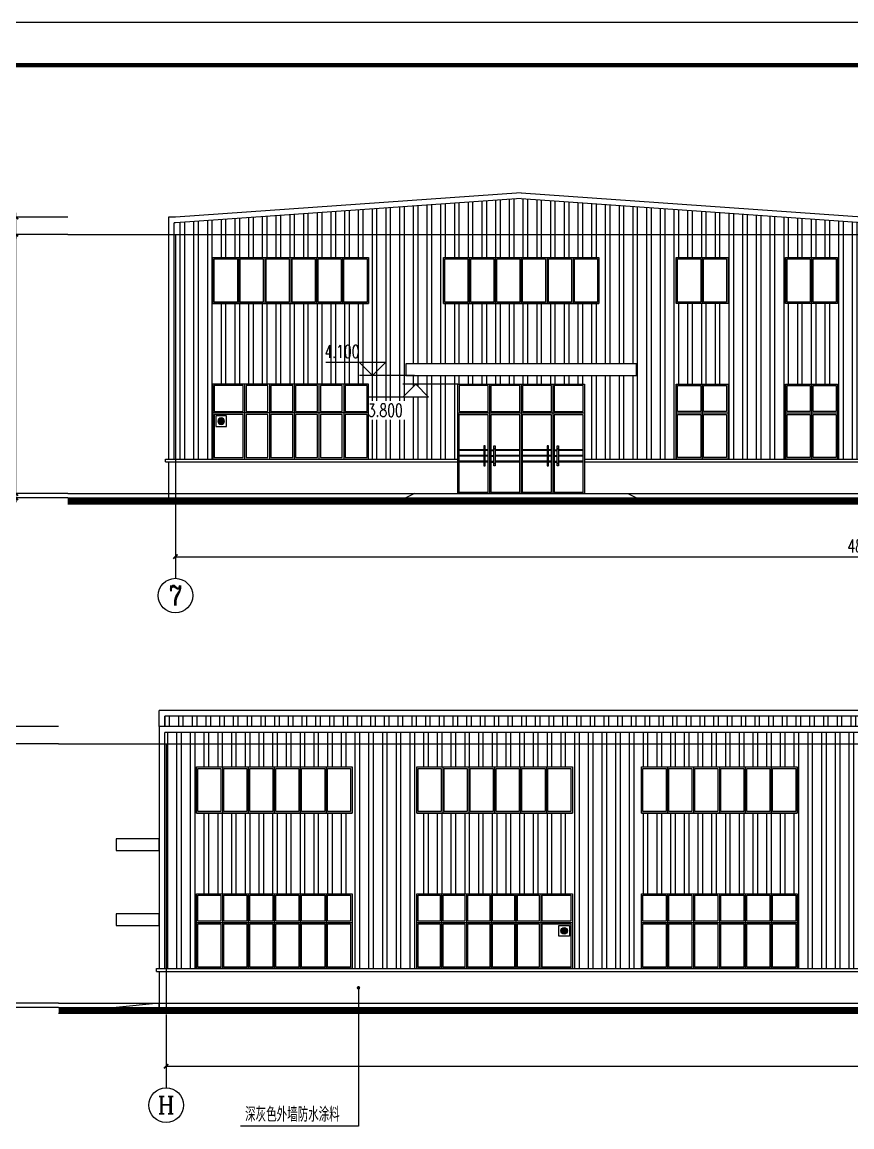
# Model space of a CAD drawing. Header units: millimetres. Extents: x 4455189 to 4808172, y 18512388 to 19204582.
# Drawn here: x 4707833 to 4736634, y 18580855 to 18619210 of the extents above; entities that cross this region are included whole.
import ezdxf
from ezdxf.enums import TextEntityAlignment as Align

# ---------------------------------------------------------------- set-up
doc = ezdxf.new("R2010")
doc.units = ezdxf.units.MM
doc.header["$LTSCALE"] = 1000
doc.header["$MEASUREMENT"] = 0
doc.layers.get('Defpoints').update_dxf_attribs({"color": 1})
for name, color, linetype in [('0 - 立面线', 7, 'Continuous'), ('0 - 转弯半径', 10, 'Continuous'), ('AXIS_TEXT', 7, 'Continuous'), ('AXIS_外部', 171, 'Continuous'), ('DIM_LEAD', 145, 'Continuous'), ('PUB_DIM', 161, 'Continuous'), ('PUB_TEXT', 7, 'Continuous'), ('TK', 4, 'Continuous'), ('WINDOW', 140, 'Continuous'), ('校对', 1, 'Continuous'), ('立面门窗', 144, 'Continuous')]:
    doc.layers.add(name, color=color, linetype=linetype)
doc.styles.add('_TCH_AXIS', font='COMPLEX', dxfattribs={"bigfont": 'GBCBIG'})
doc.styles.add('_TCH_DIM', font='SIMPLEX', dxfattribs={"bigfont": 'GBCBIG'})
doc.styles.add('_TCH_DIM_T3', font='SIMPLEX', dxfattribs={"width": 0.705882, "bigfont": 'GBCBIG'})
doc.styles.add('COMPLEX', font='COMPLEX')
doc.dimstyles.new('_TCH_ARCH&&150', dxfattribs={"dimtxt": 446.25, "dimasz": 150, "dimexe": 375, "dimexo": 450, "dimgap": 150, "dimtad": 1, "dimdec": 0, "dimzin": 0, "dimdsep": 46, "dimtxsty": '_TCH_DIM_T3', "dimblk": 'ARCHTICK', "dimcen": 0.09, "dimclrt": 7, "dimazin": 2, "dimtfac": 1, "dimtdec": 0, "dimtix": 1, "dimtmove": 2, "dimatfit": 3, "dimfxl": 0, "dimtolj": 1, "dimtzin": 0, "dimarcsym": 0})

# ---------------------------------------------------------------- blocks, each defined once
blk = doc.blocks.new('A$C474D48D3')
h = blk.add_hatch(color=1)
edge = h.paths.add_edge_path()
edge.add_arc((-125, -125), 75, 0, 360)
blk.add_lwpolyline([(-250, 0), (0, 0), (0, -250), (-250, -250)], close=True)
blk.add_circle((-125, -125), 75)
blk = doc.blocks.new('GeYuanFrame_60655677', base_point=(18.76, 4.34))
at = {"layer": 'TK'}
blk.add_line((43.76, 414.34), (602.76, 414.34), dxfattribs=at)
blk.add_lwpolyline([(18.76, 424.34), (612.76, 424.34), (612.76, 4.34), (18.76, 4.34), (18.76, 424.34)], dxfattribs=at)
at = {"layer": 'TK', "const_width": 1}
blk.add_lwpolyline([(602.76, 414.34), (43.76, 414.34), (43.76, 14.34), (602.76, 14.34)], close=True, dxfattribs=at)
blk = doc.blocks.new('_ArchTick')
at = {"color": 0, "linetype": 'ByBlock', "const_width": 0.4}
blk.add_lwpolyline([(-0.5, -0.5), (0.5, 0.5)], dxfattribs=at)
blk = doc.blocks.new('*D312')
at = {"layer": 'AXIS_外部', "color": 0, "lineweight": -2}
for p, q in [((4712833, 18584601), (4712833, 18582587)), ((4766833, 18584601), (4766833, 18582587)), ((4712833, 18582962), (4766833, 18582962))]:
    blk.add_line(p, q, dxfattribs=at)
at = {"layer": 'Defpoints', "color": 0}
for p in [(4712833, 18585051), (4766833, 18585051), (4766833, 18582962)]:
    blk.add_point(p, dxfattribs=at)
at = {"layer": 'AXIS_外部', "color": 0, "lineweight": -2, "xscale": 150, "yscale": 150, "zscale": 150, "rotation": 180}
blk.add_blockref('_ArchTick', (4712833, 18582962), dxfattribs=at)
at = {"layer": 'AXIS_外部', "color": 0, "lineweight": -2, "xscale": 150, "yscale": 150, "zscale": 150}
blk.add_blockref('_ArchTick', (4766833, 18582962), dxfattribs=at)
at = {"layer": 'AXIS_外部', "color": 7, "insert": (4739833, 18583335), "char_height": 446.2, "attachment_point": 5, "style": '_TCH_DIM_T3'}
blk.add_mtext('\\A1;54000', dxfattribs=at)
blk = doc.blocks.new('*D313')
at = {"layer": 'Defpoints', "color": 0}
for p in [(4706097, 18594751), (4709547, 18594751), (4709547, 18585001)]:
    blk.add_point(p, dxfattribs=at)
at = {"layer": 'PUB_DIM', "color": 0, "lineweight": -2}
for p, q in [((4709097, 18594751), (4705722, 18594751)), ((4706097, 18585001), (4706097, 18594751)), ((4709097, 18585001), (4705722, 18585001))]:
    blk.add_line(p, q, dxfattribs=at)
at = {"layer": 'PUB_DIM', "color": 0, "lineweight": -2, "xscale": 150, "yscale": 150, "zscale": 150}
for p, rotation in [((4706097, 18594751), 90), ((4706097, 18585001), 270)]:
    blk.add_blockref('_ArchTick', p, dxfattribs=dict(at, rotation=rotation))
at = {"layer": 'PUB_DIM', "color": 7, "insert": (4705724, 18589876), "char_height": 446.2, "attachment_point": 5, "rotation": 90, "style": '_TCH_DIM_T3'}
blk.add_mtext('\\A1;9750', dxfattribs=at)
blk = doc.blocks.new('*D314')
at = {"layer": 'Defpoints', "color": 0}
for p in [(4707297, 18585151), (4709547, 18585151), (4709547, 18585001)]:
    blk.add_point(p, dxfattribs=at)
at = {"layer": 'PUB_DIM', "color": 0, "lineweight": -2}
for p, q in [((4707297, 18585151), (4707297, 18585301)), ((4709097, 18585151), (4706922, 18585151)), ((4709097, 18585001), (4706922, 18585001)), ((4707297, 18585001), (4707297, 18585151)), ((4707297, 18585001), (4707297, 18584851))]:
    blk.add_line(p, q, dxfattribs=at)
at = {"layer": 'PUB_DIM', "color": 0, "lineweight": -2, "xscale": 150, "yscale": 150, "zscale": 150}
for p, rotation in [((4707297, 18585151), 270), ((4707297, 18585001), 90)]:
    blk.add_blockref('_ArchTick', p, dxfattribs=dict(at, rotation=rotation))
at = {"layer": 'PUB_DIM', "color": 7, "insert": (4706924, 18585076), "char_height": 446.2, "attachment_point": 5, "rotation": 90, "style": '_TCH_DIM_T3'}
blk.add_mtext('\\A1;150', dxfattribs=at)
blk = doc.blocks.new('*D315')
at = {"layer": 'Defpoints', "color": 0}
for p in [(4707297, 18594151), (4709547, 18594151), (4709547, 18585151)]:
    blk.add_point(p, dxfattribs=at)
at = {"layer": 'PUB_DIM', "color": 0, "lineweight": -2}
for p, q in [((4709097, 18594151), (4706922, 18594151)), ((4707297, 18585151), (4707297, 18594151)), ((4709097, 18585151), (4706922, 18585151))]:
    blk.add_line(p, q, dxfattribs=at)
at = {"layer": 'PUB_DIM', "color": 0, "lineweight": -2, "xscale": 150, "yscale": 150, "zscale": 150}
for p, rotation in [((4707297, 18594151), 90), ((4707297, 18585151), 270)]:
    blk.add_blockref('_ArchTick', p, dxfattribs=dict(at, rotation=rotation))
at = {"layer": 'PUB_DIM', "color": 7, "insert": (4706924, 18589651), "char_height": 446.2, "attachment_point": 5, "rotation": 90, "style": '_TCH_DIM_T3'}
blk.add_mtext('\\A1;9000', dxfattribs=at)
blk = doc.blocks.new('*D316')
at = {"layer": 'Defpoints', "color": 0}
for p in [(4707297, 18594751), (4709547, 18594751), (4709547, 18594151)]:
    blk.add_point(p, dxfattribs=at)
at = {"layer": 'PUB_DIM', "color": 0, "lineweight": -2}
for p, q in [((4707297, 18594751), (4707297, 18594901)), ((4709097, 18594751), (4706922, 18594751)), ((4707297, 18594151), (4707297, 18594751)), ((4709097, 18594151), (4706922, 18594151)), ((4707297, 18594151), (4707297, 18594001))]:
    blk.add_line(p, q, dxfattribs=at)
at = {"layer": 'PUB_DIM', "color": 0, "lineweight": -2, "xscale": 150, "yscale": 150, "zscale": 150}
for p, rotation in [((4707297, 18594751), 270), ((4707297, 18594151), 90)]:
    blk.add_blockref('_ArchTick', p, dxfattribs=dict(at, rotation=rotation))
at = {"layer": 'PUB_DIM', "color": 7, "insert": (4706924, 18594451), "char_height": 446.2, "attachment_point": 5, "rotation": 90, "style": '_TCH_DIM_T3'}
blk.add_mtext('\\A1;600', dxfattribs=at)
blk = doc.blocks.new('*D317')
at = {"layer": 'AXIS_外部', "color": 0, "lineweight": -2}
for p, q in [((4713155, 18602292), (4713155, 18600277)), ((4761155, 18602292), (4761155, 18600277)), ((4713155, 18600652), (4761155, 18600652))]:
    blk.add_line(p, q, dxfattribs=at)
at = {"layer": 'Defpoints', "color": 0}
for p in [(4713155, 18602742), (4761155, 18602742), (4761155, 18600652)]:
    blk.add_point(p, dxfattribs=at)
at = {"layer": 'AXIS_外部', "color": 0, "lineweight": -2, "xscale": 150, "yscale": 150, "zscale": 150, "rotation": 180}
blk.add_blockref('_ArchTick', (4713155, 18600652), dxfattribs=at)
at = {"layer": 'AXIS_外部', "color": 0, "lineweight": -2, "xscale": 150, "yscale": 150, "zscale": 150}
blk.add_blockref('_ArchTick', (4761155, 18600652), dxfattribs=at)
at = {"layer": 'AXIS_外部', "color": 7, "insert": (4737155, 18601025), "char_height": 446.2, "attachment_point": 5, "style": '_TCH_DIM_T3'}
blk.add_mtext('\\A1;48000', dxfattribs=at)
blk = doc.blocks.new('*D318')
at = {"layer": 'Defpoints', "color": 0}
for p in [(4706420, 18612442), (4709869, 18612442), (4709869, 18602692)]:
    blk.add_point(p, dxfattribs=at)
at = {"layer": 'PUB_DIM', "color": 0, "lineweight": -2}
for p, q in [((4709419, 18612442), (4706045, 18612442)), ((4706420, 18602692), (4706420, 18612442)), ((4709419, 18602692), (4706045, 18602692))]:
    blk.add_line(p, q, dxfattribs=at)
at = {"layer": 'PUB_DIM', "color": 0, "lineweight": -2, "xscale": 150, "yscale": 150, "zscale": 150}
for p, rotation in [((4706420, 18612442), 90), ((4706420, 18602692), 270)]:
    blk.add_blockref('_ArchTick', p, dxfattribs=dict(at, rotation=rotation))
at = {"layer": 'PUB_DIM', "color": 7, "insert": (4706046, 18607567), "char_height": 446.2, "attachment_point": 5, "rotation": 90, "style": '_TCH_DIM_T3'}
blk.add_mtext('\\A1;9750', dxfattribs=at)
blk = doc.blocks.new('*D319')
at = {"layer": 'Defpoints', "color": 0}
for p in [(4707620, 18602842), (4709869, 18602842), (4709869, 18602692)]:
    blk.add_point(p, dxfattribs=at)
at = {"layer": 'PUB_DIM', "color": 0, "lineweight": -2}
for p, q in [((4707620, 18602842), (4707620, 18602992)), ((4709419, 18602842), (4707245, 18602842)), ((4709419, 18602692), (4707245, 18602692)), ((4707620, 18602692), (4707620, 18602842)), ((4707620, 18602692), (4707620, 18602542))]:
    blk.add_line(p, q, dxfattribs=at)
at = {"layer": 'PUB_DIM', "color": 0, "lineweight": -2, "xscale": 150, "yscale": 150, "zscale": 150}
for p, rotation in [((4707620, 18602842), 270), ((4707620, 18602692), 90)]:
    blk.add_blockref('_ArchTick', p, dxfattribs=dict(at, rotation=rotation))
at = {"layer": 'PUB_DIM', "color": 7, "insert": (4707246, 18602767), "char_height": 446.2, "attachment_point": 5, "rotation": 90, "style": '_TCH_DIM_T3'}
blk.add_mtext('\\A1;150', dxfattribs=at)
blk = doc.blocks.new('*D320')
at = {"layer": 'Defpoints', "color": 0}
for p in [(4707620, 18611842), (4709869, 18611842), (4709869, 18602842)]:
    blk.add_point(p, dxfattribs=at)
at = {"layer": 'PUB_DIM', "color": 0, "lineweight": -2}
for p, q in [((4709419, 18611842), (4707245, 18611842)), ((4707620, 18602842), (4707620, 18611842)), ((4709419, 18602842), (4707245, 18602842))]:
    blk.add_line(p, q, dxfattribs=at)
at = {"layer": 'PUB_DIM', "color": 0, "lineweight": -2, "xscale": 150, "yscale": 150, "zscale": 150}
for p, rotation in [((4707620, 18611842), 90), ((4707620, 18602842), 270)]:
    blk.add_blockref('_ArchTick', p, dxfattribs=dict(at, rotation=rotation))
at = {"layer": 'PUB_DIM', "color": 7, "insert": (4707246, 18607342), "char_height": 446.2, "attachment_point": 5, "rotation": 90, "style": '_TCH_DIM_T3'}
blk.add_mtext('\\A1;9000', dxfattribs=at)
blk = doc.blocks.new('*D321')
at = {"layer": 'Defpoints', "color": 0}
for p in [(4707620, 18612442), (4709869, 18612442), (4709869, 18611842)]:
    blk.add_point(p, dxfattribs=at)
at = {"layer": 'PUB_DIM', "color": 0, "lineweight": -2}
for p, q in [((4707620, 18612442), (4707620, 18612592)), ((4709419, 18612442), (4707245, 18612442)), ((4707620, 18611842), (4707620, 18612442)), ((4709419, 18611842), (4707245, 18611842)), ((4707620, 18611842), (4707620, 18611692))]:
    blk.add_line(p, q, dxfattribs=at)
at = {"layer": 'PUB_DIM', "color": 0, "lineweight": -2, "xscale": 150, "yscale": 150, "zscale": 150}
for p, rotation in [((4707620, 18612442), 270), ((4707620, 18611842), 90)]:
    blk.add_blockref('_ArchTick', p, dxfattribs=dict(at, rotation=rotation))
at = {"layer": 'PUB_DIM', "color": 7, "insert": (4707246, 18612142), "char_height": 446.2, "attachment_point": 5, "rotation": 90, "style": '_TCH_DIM_T3'}
blk.add_mtext('\\A1;600', dxfattribs=at)
blk = doc.blocks.new('_AXISO')
blk.add_circle((0, 0), 0.5)
at = {"layer": 'AXIS_TEXT', "style": 'COMPLEX', "width": 1.041667}
blk.add_attdef('A', text='', height=0.56, dxfattribs=at).set_placement((-0.25, -0.28), (0.25, -0.28), align=Align.FIT)

msp = doc.modelspace()

# ---------------------------------------------------------------- hatches: boundary and pattern name
at = {"layer": '校对'}
h = msp.add_hatch(dxfattribs=at)
h.set_pattern_fill('ANSI32', color=251, scale=100, angle=45, style=0)
h.set_pattern_definition([(90, (9495506.95, 1032.17), (476.25, 3e-14), []), (90, (9495348.2, 1190.9), (476.25, 3e-14), [])])
edge = h.paths.add_edge_path()
edge.add_line((4713114.8, 18612241.6), (4713161.8, 18612241.6))
edge.add_line((4713161.8, 18612241.6), (4725154.8, 18613082.5))
edge.add_line((4725154.8, 18613082.5), (4737154.8, 18612241.1))
edge.add_line((4737154.8, 18612241.1), (4746344.8, 18612885.4))
edge.add_line((4746344.8, 18612885.4), (4746344.8, 18612385.4))
edge.add_arc((4746344.8, 18612415.4), 30, 270, 450)
edge.add_line((4746344.8, 18612445.4), (4746344.8, 18612885.4))
edge.add_line((4746344.8, 18612885.4), (4749154.8, 18613082.5))
edge.add_line((4749154.8, 18613082.5), (4761194.8, 18612238.3))
edge.add_line((4761194.8, 18612238.3), (4761194.8, 18604041.6))
edge.add_line((4761194.8, 18604041.6), (4759854.8, 18604041.6))
edge.add_line((4759854.8, 18604041.6), (4759854.8, 18606641.6))
edge.add_line((4759854.8, 18606641.6), (4754454.8, 18606641.6))
edge.add_line((4754454.8, 18606641.6), (4754454.8, 18604041.6))
edge.add_line((4754454.8, 18604041.6), (4752904.8, 18604041.6))
edge.add_line((4752904.8, 18604041.6), (4752904.8, 18607841.6))
edge.add_line((4752904.8, 18607841.6), (4754366.2, 18607841.6))
edge.add_line((4754366.2, 18607841.6), (4753916.2, 18607391.6))
edge.add_line((4753916.2, 18607391.6), (4754816.2, 18607391.6))
edge.add_line((4754816.2, 18607391.6), (4754366.2, 18607841.6))
edge.add_line((4754366.2, 18607841.6), (4752904.8, 18607841.6))
edge.add_line((4752904.8, 18607841.6), (4747404.8, 18607841.6))
edge.add_line((4747404.8, 18607841.6), (4747404.8, 18604041.6))
edge.add_line((4747404.8, 18604041.6), (4746904.8, 18604041.6))
edge.add_line((4746904.8, 18604041.6), (4746904.8, 18604941.6))
edge.add_line((4746904.8, 18604941.6), (4745404.8, 18604941.6))
edge.add_line((4745404.8, 18604941.6), (4745404.8, 18604041.6))
edge.add_line((4745404.8, 18604041.6), (4743854.8, 18604041.6))
edge.add_line((4743854.8, 18604041.6), (4743854.8, 18605691.6))
edge.add_line((4743854.8, 18605691.6), (4744397, 18605691.6))
edge.add_line((4744397, 18605691.6), (4744847, 18605241.6))
edge.add_line((4744847, 18605241.6), (4745104.8, 18605241.6))
edge.add_line((4745104.8, 18605241.6), (4747204.8, 18605241.6))
edge.add_line((4747204.8, 18605241.6), (4747204.8, 18605641.6))
edge.add_line((4747204.8, 18605641.6), (4745247, 18605641.6))
edge.add_line((4745247, 18605641.6), (4745297, 18605691.6))
edge.add_line((4745297, 18605691.6), (4743854.8, 18605691.6))
edge.add_line((4743854.8, 18605691.6), (4743854.8, 18606641.6))
edge.add_line((4743854.8, 18606641.6), (4738454.8, 18606641.6))
edge.add_line((4738454.8, 18606641.6), (4738454.8, 18604041.6))
edge.add_line((4738454.8, 18604041.6), (4736134.8, 18604041.6))
edge.add_line((4736134.8, 18604041.6), (4736134.8, 18606641.6))
edge.add_line((4736134.8, 18606641.6), (4734334.8, 18606641.6))
edge.add_line((4734334.8, 18606641.6), (4734334.8, 18604041.6))
edge.add_line((4734334.8, 18604041.6), (4732334.8, 18604041.6))
edge.add_line((4732334.8, 18604041.6), (4732334.8, 18606641.6))
edge.add_line((4732334.8, 18606641.6), (4730534.8, 18606641.6))
edge.add_line((4730534.8, 18606641.6), (4730534.8, 18604041.6))
edge.add_line((4730534.8, 18604041.6), (4727354.8, 18604041.6))
edge.add_line((4727354.8, 18604041.6), (4727354.8, 18606641.6))
edge.add_line((4727354.8, 18606641.6), (4722954.8, 18606641.6))
edge.add_line((4722954.8, 18606641.6), (4721493.4, 18606641.6))
edge.add_line((4721493.4, 18606641.6), (4721043.4, 18606191.6))
edge.add_line((4721043.4, 18606191.6), (4719854.8, 18606191.6))
edge.add_line((4719854.8, 18606191.6), (4719854.8, 18606641.6))
edge.add_line((4719854.8, 18606641.6), (4714454.8, 18606641.6))
edge.add_line((4714454.8, 18606641.6), (4714454.8, 18604041.6))
edge.add_line((4714454.8, 18604041.6), (4713114.8, 18604041.6))
edge.add_line((4713114.8, 18604041.6), (4713114.8, 18612241.6))
h.paths.add_polyline_path([(4719854.8, 18606191.6), (4721943.4, 18606191.6), (4721493.4, 18606641.6), (4722954.8, 18606641.6), (4722954.8, 18604041.6), (4719854.8, 18604041.6)], flags=17)
h.paths.add_polyline_path([(4721291.7, 18605397.5), (4719808.6, 18605397.5), (4719808.6, 18606066.9), (4721291.7, 18606066.9)], flags=17)
h.paths.add_polyline_path([(4759854.8, 18609441.6), (4754454.8, 18609441.6), (4754454.8, 18611041.6), (4759854.8, 18611041.6)], flags=16)
h.paths.add_polyline_path([(4751854.8, 18609441.6), (4746454.8, 18609441.6), (4746454.8, 18611041.6), (4751854.8, 18611041.6)], flags=16)
h.paths.add_polyline_path([(4743854.8, 18609441.6), (4738454.8, 18609441.6), (4738454.8, 18611041.6), (4743854.8, 18611041.6)], flags=16)
h.paths.add_polyline_path([(4736134.8, 18609441.6), (4734334.8, 18609441.6), (4734334.8, 18611041.6), (4736134.8, 18611041.6)], flags=16)
h.paths.add_polyline_path([(4732334.8, 18609441.6), (4730534.8, 18609441.6), (4730534.8, 18611041.6), (4732334.8, 18611041.6)], flags=16)
h.paths.add_polyline_path([(4727854.8, 18609441.6), (4722454.8, 18609441.6), (4722454.8, 18611041.6), (4727854.8, 18611041.6)], flags=16)
h.paths.add_polyline_path([(4719854.8, 18609441.6), (4714454.8, 18609441.6), (4714454.8, 18611041.6), (4719854.8, 18611041.6)], flags=16)
h.paths.add_polyline_path([(4729154.8, 18606941.6), (4721154.8, 18606941.6), (4721154.8, 18607341.6), (4729154.8, 18607341.6)], flags=16)
h.paths.add_polyline_path([(4753204.8, 18608141.6), (4747104.8, 18608141.6), (4747104.8, 18608541.6), (4753204.8, 18608541.6)], flags=16)
h.paths.add_polyline_path([(4754816.2, 18608141.6), (4753860.5, 18608141.6), (4753860.5, 18608591.6), (4754816.2, 18608591.6)], flags=16)
h = msp.add_hatch(dxfattribs=at)
h.set_pattern_fill('ANSI32', color=251, scale=100, angle=45, style=0)
h.set_pattern_definition([(90, (3633.6, -71472.6), (-476.25, 3e-14), []), (90, (3792.33, -71313.84), (-476.25, 3e-14), [])])
h.paths.add_polyline_path([(4766872.7, 18595109.9), (4712792.7, 18595109.9), (4712792.7, 18594751.3), (4766872.7, 18594751.3)])
h = msp.add_hatch(dxfattribs=at)
h.set_pattern_fill('ANSI32', color=251, scale=100, angle=45, style=0)
h.set_pattern_definition([(90, (-21197.35, 1193.6), (-476.25, 3e-14), []), (90, (-21038.6, 1352.36), (-476.25, 3e-14), [])])
h.paths.add_polyline_path([(4766872.7, 18594551.3), (4712792.7, 18594551.3), (4712792.7, 18586351.3), (4713884.7, 18586351.3), (4713884.7, 18588951.3), (4719284.7, 18588951.3), (4719284.7, 18586351.3), (4721532.7, 18586351.3), (4721532.7, 18588951.3), (4726932.7, 18588951.3), (4726932.7, 18586351.3), (4729332.7, 18586351.3), (4729332.7, 18588951.3), (4734732.7, 18588951.3), (4734732.7, 18586351.3), (4737132.7, 18586351.3), (4737132.7, 18588951.3), (4742532.7, 18588951.3), (4742532.7, 18586351.3), (4744932.7, 18586351.3), (4744932.7, 18588951.3), (4750332.7, 18588951.3), (4750332.7, 18586351.3), (4752732.7, 18586351.3), (4752732.7, 18588951.3), (4758132.7, 18588951.3), (4758132.7, 18586351.3), (4760380.7, 18586351.3), (4760380.7, 18588951.3), (4765780.7, 18588951.3), (4765780.7, 18586351.3), (4766872.7, 18586351.3)])
h.paths.add_polyline_path([(4744932.7, 18591751.3), (4744932.7, 18593351.3), (4750332.7, 18593351.3), (4750332.7, 18591751.3)], flags=16)
h.paths.add_polyline_path([(4742532.7, 18591751.3), (4737132.7, 18591751.3), (4737132.7, 18593351.3), (4742532.7, 18593351.3)], flags=16)
h.paths.add_polyline_path([(4752732.7, 18591751.3), (4752732.7, 18593351.3), (4758132.7, 18593351.3), (4758132.7, 18591751.3)], flags=16)
h.paths.add_polyline_path([(4734732.7, 18591751.3), (4729332.7, 18591751.3), (4729332.7, 18593351.3), (4734732.7, 18593351.3)], flags=16)
h.paths.add_polyline_path([(4760380.7, 18591751.3), (4760380.7, 18593351.3), (4765780.7, 18593351.3), (4765780.7, 18591751.3)], flags=16)
h.paths.add_polyline_path([(4726932.7, 18591751.3), (4721532.7, 18591751.3), (4721532.7, 18593351.3), (4726932.7, 18593351.3)], flags=16)
h.paths.add_polyline_path([(4719284.7, 18591751.3), (4713884.7, 18591751.3), (4713884.7, 18593351.3), (4719284.7, 18593351.3)], flags=16)

# ---------------------------------------------------------------- linework, layer by layer
for p, q in [((4725154.8, 18613282.9), (4713154.8, 18612441.6)), ((4725154.8, 18613282.9), (4737154.8, 18612441.6)), ((4725154.8, 18613082.5), (4713161.8, 18612241.6)), ((4725154.8, 18613082.5), (4737147.8, 18612241.6)), ((4712914.8, 18612441.6), (4712914.8, 18604041.6)), ((4713154.8, 18612441.6), (4712914.8, 18612441.6)), ((4713161.8, 18612241.6), (4713114.8, 18612241.6)), ((4724054.8, 18606641.6), (4724054.8, 18602841.6)), ((4725154.8, 18606641.6), (4725154.8, 18602841.6)), ((4726254.8, 18606641.6), (4726254.8, 18602841.6)), ((4722954.8, 18605641.6), (4722954.8, 18602841.6)), ((4722954.8, 18605641.6), (4727354.8, 18605641.6)), ((4727354.8, 18605641.6), (4727354.8, 18602841.6)), ((4712914.8, 18603941.6), (4712914.8, 18602691.6)), ((4767072.7, 18595309.9), (4712592.7, 18595309.9)), ((4766872.7, 18595109.9), (4712792.7, 18595109.9)), ((4712592.7, 18594751.3), (4712592.7, 18586351.3)), ((4767072.7, 18594751.3), (4712592.7, 18594751.3)), ((4712592.7, 18586251.3), (4712592.7, 18585001.3))]:
    msp.add_line(p, q)
for points in [[(4722954.8, 18606641.6), (4727354.8, 18606641.6), (4727354.8, 18602841.6), (4722954.8, 18602841.6)], [(4712592.7, 18590451.3), (4712592.7, 18590851.3), (4711092.7, 18590851.3), (4711092.7, 18590451.3)], [(4712592.7, 18587851.3), (4712592.7, 18588251.3), (4711092.7, 18588251.3), (4711092.7, 18587851.3)], [(4711092.7, 18585001.3), (4712592.7, 18585001.3), (4712592.7, 18585151.3)]]:
    msp.add_lwpolyline(points, close=True)
at = {"layer": '0 - 立面线'}
for p, q in [((4713114.8, 18604041.6), (4713114.8, 18612241.6)), ((4715354.8, 18611041.6), (4715354.8, 18609441.6)), ((4716254.8, 18611041.6), (4716254.8, 18609441.6)), ((4717154.8, 18611041.6), (4717154.8, 18609441.6)), ((4718054.8, 18611041.6), (4718054.8, 18609441.6)), ((4718954.8, 18611041.6), (4718954.8, 18609441.6)), ((4723354.8, 18611041.6), (4723354.8, 18609441.6)), ((4724254.8, 18611041.6), (4724254.8, 18609441.6)), ((4725154.8, 18611041.6), (4725154.8, 18609441.6)), ((4726054.8, 18611041.6), (4726054.8, 18609441.6)), ((4726954.8, 18611041.6), (4726954.8, 18609441.6)), ((4730534.8, 18611041.6), (4730534.8, 18609441.6)), ((4731434.8, 18611041.6), (4731434.8, 18609441.6)), ((4734334.8, 18611041.6), (4734334.8, 18609441.6)), ((4735234.8, 18611041.6), (4735234.8, 18609441.6)), ((4714454.8, 18609441.6), (4719854.8, 18609441.6)), ((4722454.8, 18609441.6), (4727854.8, 18609441.6)), ((4715554.8, 18606641.6), (4715554.8, 18604041.6)), ((4716414.8, 18606641.6), (4716414.8, 18604041.6)), ((4717274.8, 18606641.6), (4717274.8, 18604041.6)), ((4718134.8, 18606641.6), (4718134.8, 18604041.6)), ((4718994.8, 18606641.6), (4718994.8, 18604041.6)), ((4730534.8, 18606641.6), (4730534.8, 18604041.6)), ((4731434.8, 18606641.6), (4731434.8, 18604041.6)), ((4734334.8, 18606641.6), (4734334.8, 18604041.6)), ((4735234.8, 18606641.6), (4735234.8, 18604041.6)), ((4719854.8, 18605641.6), (4714454.8, 18605641.6)), ((4730534.8, 18605641.6), (4732334.8, 18605641.6)), ((4734334.8, 18605641.6), (4736134.8, 18605641.6)), ((4712814.8, 18603941.6), (4712814.8, 18604041.6)), ((4712814.8, 18604041.6), (4722954.8, 18604041.6)), ((4727354.8, 18604041.6), (4745404.8, 18604041.6)), ((4712814.8, 18603941.6), (4722954.8, 18603941.6)), ((4727354.8, 18603941.6), (4745404.8, 18603941.6)), ((4709418.9, 18602691.6), (4764840.5, 18602691.6)), ((4709418.9, 18602491.6), (4764840.5, 18602491.6)), ((4712592.7, 18594751.3), (4712592.7, 18595309.9)), ((4712792.7, 18594751.3), (4712792.7, 18595109.9)), ((4712792.7, 18586351.3), (4712792.7, 18594551.3)), ((4766872.7, 18594551.3), (4712792.7, 18594551.3)), ((4714784.7, 18593351.3), (4714784.7, 18591751.3)), ((4715684.7, 18593351.3), (4715684.7, 18591751.3)), ((4716584.7, 18593351.3), (4716584.7, 18591751.3)), ((4717484.7, 18593351.3), (4717484.7, 18591751.3)), ((4718384.7, 18593351.3), (4718384.7, 18591751.3)), ((4722432.7, 18593351.3), (4722432.7, 18591751.3)), ((4723332.7, 18593351.3), (4723332.7, 18591751.3)), ((4724232.7, 18593351.3), (4724232.7, 18591751.3)), ((4725132.7, 18593351.3), (4725132.7, 18591751.3)), ((4726032.7, 18593351.3), (4726032.7, 18591751.3)), ((4730232.7, 18593351.3), (4730232.7, 18591751.3)), ((4731132.7, 18593351.3), (4731132.7, 18591751.3)), ((4732032.7, 18593351.3), (4732032.7, 18591751.3)), ((4732932.7, 18593351.3), (4732932.7, 18591751.3)), ((4733832.7, 18593351.3), (4733832.7, 18591751.3)), ((4713884.7, 18591751.3), (4719284.7, 18591751.3)), ((4721532.7, 18591751.3), (4726932.7, 18591751.3)), ((4729332.7, 18591751.3), (4734732.7, 18591751.3)), ((4714784.7, 18588951.3), (4714784.7, 18586351.3)), ((4715684.7, 18588951.3), (4715684.7, 18586351.3)), ((4716584.7, 18588951.3), (4716584.7, 18586351.3)), ((4717484.7, 18588951.3), (4717484.7, 18586351.3)), ((4718384.7, 18588951.3), (4718384.7, 18586351.3)), ((4722392.7, 18588951.3), (4722392.7, 18586351.3)), ((4723252.7, 18588951.3), (4723252.7, 18586351.3)), ((4724112.7, 18588951.3), (4724112.7, 18586351.3)), ((4724972.7, 18588951.3), (4724972.7, 18586351.3)), ((4725832.7, 18588951.3), (4725832.7, 18586351.3)), ((4730232.7, 18588951.3), (4730232.7, 18586351.3)), ((4731132.7, 18588951.3), (4731132.7, 18586351.3)), ((4732032.7, 18588951.3), (4732032.7, 18586351.3)), ((4732932.7, 18588951.3), (4732932.7, 18586351.3)), ((4733832.7, 18588951.3), (4733832.7, 18586351.3)), ((4713884.7, 18587951.3), (4719284.7, 18587951.3)), ((4721532.7, 18587951.3), (4726932.7, 18587951.3)), ((4729332.7, 18587951.3), (4734732.7, 18587951.3)), ((4712492.7, 18586251.3), (4712492.7, 18586351.3)), ((4712492.7, 18586351.3), (4767172.7, 18586351.3)), ((4712492.7, 18586251.3), (4767172.7, 18586251.3)), ((4709096.8, 18585001.3), (4770518.4, 18585001.3)), ((4709096.8, 18584801.3), (4770518.4, 18584801.3))]:
    msp.add_line(p, q, dxfattribs=at)
for points in [[(4714454.8, 18611041.6), (4719854.8, 18611041.6), (4719854.8, 18609441.6), (4714454.8, 18609441.6)], [(4722454.8, 18611041.6), (4727854.8, 18611041.6), (4727854.8, 18609441.6), (4722454.8, 18609441.6)], [(4730534.8, 18611041.6), (4732334.8, 18611041.6), (4732334.8, 18609441.6), (4730534.8, 18609441.6)], [(4734334.8, 18611041.6), (4736134.8, 18611041.6), (4736134.8, 18609441.6), (4734334.8, 18609441.6)], [(4721154.8, 18607341.6), (4721154.8, 18606941.6), (4729154.8, 18606941.6), (4729154.8, 18607341.6)], [(4719854.8, 18606641.6), (4714454.8, 18606641.6), (4714454.8, 18604041.6), (4719854.8, 18604041.6)], [(4730534.8, 18606641.6), (4732334.8, 18606641.6), (4732334.8, 18604041.6), (4730534.8, 18604041.6)], [(4734334.8, 18606641.6), (4736134.8, 18606641.6), (4736134.8, 18604041.6), (4734334.8, 18604041.6)], [(4713884.7, 18593351.3), (4719284.7, 18593351.3), (4719284.7, 18591751.3), (4713884.7, 18591751.3)], [(4721532.7, 18593351.3), (4726932.7, 18593351.3), (4726932.7, 18591751.3), (4721532.7, 18591751.3)], [(4729332.7, 18593351.3), (4734732.7, 18593351.3), (4734732.7, 18591751.3), (4729332.7, 18591751.3)], [(4713884.7, 18588951.3), (4719284.7, 18588951.3), (4719284.7, 18586351.3), (4713884.7, 18586351.3)], [(4721532.7, 18588951.3), (4726932.7, 18588951.3), (4726932.7, 18586351.3), (4721532.7, 18586351.3)], [(4729332.7, 18588951.3), (4734732.7, 18588951.3), (4734732.7, 18586351.3), (4729332.7, 18586351.3)]]:
    msp.add_lwpolyline(points, close=True, dxfattribs=at)
at = {"layer": '0 - 立面线', "const_width": 200}
for points in [[(4709418.9, 18602591.6), (4764840.5, 18602591.6)], [(4709096.8, 18584901.3), (4770518.4, 18584901.3)]]:
    msp.add_lwpolyline(points, dxfattribs=at)
at = {"layer": '0 - 转弯半径', "color": 0}
msp.add_lwpolyline([(4729163.9, 18602687), (4728863.9, 18602837), (4721454.8, 18602841.6), (4721154.8, 18602691.6)], close=True, dxfattribs=at)
at = {"layer": 'AXIS_外部'}
for p, q in [((4713154.8, 18602450.4), (4713154.8, 18599900.4)), ((4712832.7, 18584760.2), (4712832.7, 18582210.2))]:
    msp.add_line(p, q, dxfattribs=at)
at = {"layer": 'Defpoints'}
for p, q in [((4709418.9, 18611841.6), (4764840.5, 18611841.6)), ((4713154.8, 18611841.6), (4713154.8, 18602691.6)), ((4709418.9, 18602841.6), (4764840.5, 18602841.6)), ((4709096.8, 18594151.3), (4770518.4, 18594151.3)), ((4712832.7, 18594151.3), (4712832.7, 18585001.3)), ((4709096.8, 18585151.3), (4770518.4, 18585151.3))]:
    msp.add_line(p, q, dxfattribs=at)
at = {"layer": 'DIM_LEAD'}
for p, q in [((4719507.4, 18585682.9), (4719507.4, 18580876.5)), ((4719507.4, 18580876.5), (4715417, 18580876.5))]:
    msp.add_line(p, q, dxfattribs=at)
at = {"layer": 'DIM_LEAD', "const_width": 60}
msp.add_lwpolyline([(4719507.4, 18585712.9, 1), (4719507.4, 18585652.9, 1)], format="xyb", close=True, dxfattribs=at)
at = {"layer": 'PUB_DIM'}
for p, q in [((4720443.4, 18607391.6), (4718375.2, 18607391.6)), ((4719993.4, 18606941.6), (4719543.4, 18607391.6)), ((4719993.4, 18606941.6), (4720443.4, 18607391.6)), ((4721454.8, 18606941.6), (4719543.4, 18606941.6)), ((4721493.4, 18606641.6), (4721043.4, 18606191.6)), ((4722954.8, 18606641.6), (4721043.4, 18606641.6)), ((4721493.4, 18606641.6), (4721943.4, 18606191.6)), ((4721943.4, 18606191.6), (4719875.2, 18606191.6))]:
    msp.add_line(p, q, dxfattribs=at)
at = {"layer": 'WINDOW'}
for points in [[(4715304.8, 18609491.6), (4714504.8, 18609491.6), (4714504.8, 18610991.6), (4715304.8, 18610991.6)], [(4716204.8, 18609491.6), (4715404.8, 18609491.6), (4715404.8, 18610991.6), (4716204.8, 18610991.6)], [(4717104.8, 18609491.6), (4716304.8, 18609491.6), (4716304.8, 18610991.6), (4717104.8, 18610991.6)], [(4718004.8, 18609491.6), (4717204.8, 18609491.6), (4717204.8, 18610991.6), (4718004.8, 18610991.6)], [(4718904.8, 18609491.6), (4718104.8, 18609491.6), (4718104.8, 18610991.6), (4718904.8, 18610991.6)], [(4719804.8, 18609491.6), (4719004.8, 18609491.6), (4719004.8, 18610991.6), (4719804.8, 18610991.6)], [(4723304.8, 18609491.6), (4722504.8, 18609491.6), (4722504.8, 18610991.6), (4723304.8, 18610991.6)], [(4724204.8, 18609491.6), (4723404.8, 18609491.6), (4723404.8, 18610991.6), (4724204.8, 18610991.6)], [(4725104.8, 18609491.6), (4724304.8, 18609491.6), (4724304.8, 18610991.6), (4725104.8, 18610991.6)], [(4726004.8, 18609491.6), (4725204.8, 18609491.6), (4725204.8, 18610991.6), (4726004.8, 18610991.6)], [(4726904.8, 18609491.6), (4726104.8, 18609491.6), (4726104.8, 18610991.6), (4726904.8, 18610991.6)], [(4727804.8, 18609491.6), (4727004.8, 18609491.6), (4727004.8, 18610991.6), (4727804.8, 18610991.6)], [(4731384.8, 18609491.6), (4730584.8, 18609491.6), (4730584.8, 18610991.6), (4731384.8, 18610991.6)], [(4732284.8, 18609491.6), (4731484.8, 18609491.6), (4731484.8, 18610991.6), (4732284.8, 18610991.6)], [(4735184.8, 18609491.6), (4734384.8, 18609491.6), (4734384.8, 18610991.6), (4735184.8, 18610991.6)], [(4736084.8, 18609491.6), (4735284.8, 18609491.6), (4735284.8, 18610991.6), (4736084.8, 18610991.6)], [(4714504.8, 18605691.6), (4715504.8, 18605691.6), (4715504.8, 18606591.6), (4714504.8, 18606591.6)], [(4715604.8, 18605691.6), (4716364.8, 18605691.6), (4716364.8, 18606591.6), (4715604.8, 18606591.6)], [(4716464.8, 18605691.6), (4717224.8, 18605691.6), (4717224.8, 18606591.6), (4716464.8, 18606591.6)], [(4717324.8, 18605691.6), (4718084.8, 18605691.6), (4718084.8, 18606591.6), (4717324.8, 18606591.6)], [(4718184.8, 18605691.6), (4718944.8, 18605691.6), (4718944.8, 18606591.6), (4718184.8, 18606591.6)], [(4719044.8, 18605691.6), (4719804.8, 18605691.6), (4719804.8, 18606591.6), (4719044.8, 18606591.6)], [(4724004.8, 18606591.6), (4723004.8, 18606591.6), (4723004.8, 18605691.6), (4724004.8, 18605691.6)], [(4725104.8, 18606591.6), (4724104.8, 18606591.6), (4724104.8, 18605691.6), (4725104.8, 18605691.6)], [(4726204.8, 18606591.6), (4725204.8, 18606591.6), (4725204.8, 18605691.6), (4726204.8, 18605691.6)], [(4727304.8, 18606591.6), (4726304.8, 18606591.6), (4726304.8, 18605691.6), (4727304.8, 18605691.6)], [(4731384.8, 18605691.6), (4730584.8, 18605691.6), (4730584.8, 18606591.6), (4731384.8, 18606591.6)], [(4732284.8, 18605691.6), (4731484.8, 18605691.6), (4731484.8, 18606591.6), (4732284.8, 18606591.6)], [(4735184.8, 18605691.6), (4734384.8, 18605691.6), (4734384.8, 18606591.6), (4735184.8, 18606591.6)], [(4736084.8, 18605691.6), (4735284.8, 18605691.6), (4735284.8, 18606591.6), (4736084.8, 18606591.6)], [(4715504.8, 18605591.6), (4714504.8, 18605591.6), (4714504.8, 18604091.6), (4715504.8, 18604091.6)], [(4716364.8, 18605591.6), (4715604.8, 18605591.6), (4715604.8, 18604091.6), (4716364.8, 18604091.6)], [(4717224.8, 18605591.6), (4716464.8, 18605591.6), (4716464.8, 18604091.6), (4717224.8, 18604091.6)], [(4718084.8, 18605591.6), (4717324.8, 18605591.6), (4717324.8, 18604091.6), (4718084.8, 18604091.6)], [(4718944.8, 18605591.6), (4718184.8, 18605591.6), (4718184.8, 18604091.6), (4718944.8, 18604091.6)], [(4719804.8, 18605591.6), (4719044.8, 18605591.6), (4719044.8, 18604091.6), (4719804.8, 18604091.6)], [(4724004.8, 18605581.6), (4722994.8, 18605581.6), (4722994.8, 18602891.6), (4724004.8, 18602891.6)], [(4724104.8, 18602891.6), (4725104.8, 18602891.6), (4725104.8, 18605581.6), (4724104.8, 18605581.6)], [(4726204.8, 18605581.6), (4725194.8, 18605581.6), (4725194.8, 18602891.6), (4726204.8, 18602891.6)], [(4726304.8, 18602891.6), (4727304.8, 18602891.6), (4727304.8, 18605581.6), (4726304.8, 18605581.6)], [(4730584.8, 18605591.6), (4731384.8, 18605591.6), (4731384.8, 18604091.6), (4730584.8, 18604091.6)], [(4731484.8, 18605591.6), (4732284.8, 18605591.6), (4732284.8, 18604091.6), (4731484.8, 18604091.6)], [(4734384.8, 18605591.6), (4735184.8, 18605591.6), (4735184.8, 18604091.6), (4734384.8, 18604091.6)], [(4735284.8, 18605591.6), (4736084.8, 18605591.6), (4736084.8, 18604091.6), (4735284.8, 18604091.6)], [(4714734.7, 18591801.3), (4713934.7, 18591801.3), (4713934.7, 18593301.3), (4714734.7, 18593301.3)], [(4715634.7, 18591801.3), (4714834.7, 18591801.3), (4714834.7, 18593301.3), (4715634.7, 18593301.3)], [(4716534.7, 18591801.3), (4715734.7, 18591801.3), (4715734.7, 18593301.3), (4716534.7, 18593301.3)], [(4717434.7, 18591801.3), (4716634.7, 18591801.3), (4716634.7, 18593301.3), (4717434.7, 18593301.3)], [(4718334.7, 18591801.3), (4717534.7, 18591801.3), (4717534.7, 18593301.3), (4718334.7, 18593301.3)], [(4719234.7, 18591801.3), (4718434.7, 18591801.3), (4718434.7, 18593301.3), (4719234.7, 18593301.3)], [(4722382.7, 18591801.3), (4721582.7, 18591801.3), (4721582.7, 18593301.3), (4722382.7, 18593301.3)], [(4723282.7, 18591801.3), (4722482.7, 18591801.3), (4722482.7, 18593301.3), (4723282.7, 18593301.3)], [(4724182.7, 18591801.3), (4723382.7, 18591801.3), (4723382.7, 18593301.3), (4724182.7, 18593301.3)], [(4725082.7, 18591801.3), (4724282.7, 18591801.3), (4724282.7, 18593301.3), (4725082.7, 18593301.3)], [(4725982.7, 18591801.3), (4725182.7, 18591801.3), (4725182.7, 18593301.3), (4725982.7, 18593301.3)], [(4726882.7, 18591801.3), (4726082.7, 18591801.3), (4726082.7, 18593301.3), (4726882.7, 18593301.3)], [(4730182.7, 18591801.3), (4729382.7, 18591801.3), (4729382.7, 18593301.3), (4730182.7, 18593301.3)], [(4731082.7, 18591801.3), (4730282.7, 18591801.3), (4730282.7, 18593301.3), (4731082.7, 18593301.3)], [(4731982.7, 18591801.3), (4731182.7, 18591801.3), (4731182.7, 18593301.3), (4731982.7, 18593301.3)], [(4732882.7, 18591801.3), (4732082.7, 18591801.3), (4732082.7, 18593301.3), (4732882.7, 18593301.3)], [(4733782.7, 18591801.3), (4732982.7, 18591801.3), (4732982.7, 18593301.3), (4733782.7, 18593301.3)], [(4734682.7, 18591801.3), (4733882.7, 18591801.3), (4733882.7, 18593301.3), (4734682.7, 18593301.3)], [(4714734.7, 18588001.3), (4713934.7, 18588001.3), (4713934.7, 18588901.3), (4714734.7, 18588901.3)], [(4715634.7, 18588001.3), (4714834.7, 18588001.3), (4714834.7, 18588901.3), (4715634.7, 18588901.3)], [(4716534.7, 18588001.3), (4715734.7, 18588001.3), (4715734.7, 18588901.3), (4716534.7, 18588901.3)], [(4717434.7, 18588001.3), (4716634.7, 18588001.3), (4716634.7, 18588901.3), (4717434.7, 18588901.3)], [(4718334.7, 18588001.3), (4717534.7, 18588001.3), (4717534.7, 18588901.3), (4718334.7, 18588901.3)], [(4719234.7, 18588001.3), (4718434.7, 18588001.3), (4718434.7, 18588901.3), (4719234.7, 18588901.3)], [(4722342.7, 18588001.3), (4721582.7, 18588001.3), (4721582.7, 18588901.3), (4722342.7, 18588901.3)], [(4723202.7, 18588001.3), (4722442.7, 18588001.3), (4722442.7, 18588901.3), (4723202.7, 18588901.3)], [(4724062.7, 18588001.3), (4723302.7, 18588001.3), (4723302.7, 18588901.3), (4724062.7, 18588901.3)], [(4724922.7, 18588001.3), (4724162.7, 18588001.3), (4724162.7, 18588901.3), (4724922.7, 18588901.3)], [(4725782.7, 18588001.3), (4725022.7, 18588001.3), (4725022.7, 18588901.3), (4725782.7, 18588901.3)], [(4726882.7, 18588001.3), (4725882.7, 18588001.3), (4725882.7, 18588901.3), (4726882.7, 18588901.3)], [(4730182.7, 18588001.3), (4729382.7, 18588001.3), (4729382.7, 18588901.3), (4730182.7, 18588901.3)], [(4731082.7, 18588001.3), (4730282.7, 18588001.3), (4730282.7, 18588901.3), (4731082.7, 18588901.3)], [(4731982.7, 18588001.3), (4731182.7, 18588001.3), (4731182.7, 18588901.3), (4731982.7, 18588901.3)], [(4732882.7, 18588001.3), (4732082.7, 18588001.3), (4732082.7, 18588901.3), (4732882.7, 18588901.3)], [(4733782.7, 18588001.3), (4732982.7, 18588001.3), (4732982.7, 18588901.3), (4733782.7, 18588901.3)], [(4734682.7, 18588001.3), (4733882.7, 18588001.3), (4733882.7, 18588901.3), (4734682.7, 18588901.3)], [(4713934.7, 18587901.3), (4714734.7, 18587901.3), (4714734.7, 18586401.3), (4713934.7, 18586401.3)], [(4714834.7, 18587901.3), (4715634.7, 18587901.3), (4715634.7, 18586401.3), (4714834.7, 18586401.3)], [(4715734.7, 18587901.3), (4716534.7, 18587901.3), (4716534.7, 18586401.3), (4715734.7, 18586401.3)], [(4716634.7, 18587901.3), (4717434.7, 18587901.3), (4717434.7, 18586401.3), (4716634.7, 18586401.3)], [(4717534.7, 18587901.3), (4718334.7, 18587901.3), (4718334.7, 18586401.3), (4717534.7, 18586401.3)], [(4718434.7, 18587901.3), (4719234.7, 18587901.3), (4719234.7, 18586401.3), (4718434.7, 18586401.3)], [(4721582.7, 18587901.3), (4722342.7, 18587901.3), (4722342.7, 18586401.3), (4721582.7, 18586401.3)], [(4722442.7, 18587901.3), (4723202.7, 18587901.3), (4723202.7, 18586401.3), (4722442.7, 18586401.3)], [(4723302.7, 18587901.3), (4724062.7, 18587901.3), (4724062.7, 18586401.3), (4723302.7, 18586401.3)], [(4724162.7, 18587901.3), (4724922.7, 18587901.3), (4724922.7, 18586401.3), (4724162.7, 18586401.3)], [(4725022.7, 18587901.3), (4725782.7, 18587901.3), (4725782.7, 18586401.3), (4725022.7, 18586401.3)], [(4725882.7, 18587901.3), (4726882.7, 18587901.3), (4726882.7, 18586401.3), (4725882.7, 18586401.3)], [(4729382.7, 18587901.3), (4730182.7, 18587901.3), (4730182.7, 18586401.3), (4729382.7, 18586401.3)], [(4730282.7, 18587901.3), (4731082.7, 18587901.3), (4731082.7, 18586401.3), (4730282.7, 18586401.3)], [(4731182.7, 18587901.3), (4731982.7, 18587901.3), (4731982.7, 18586401.3), (4731182.7, 18586401.3)], [(4732082.7, 18587901.3), (4732882.7, 18587901.3), (4732882.7, 18586401.3), (4732082.7, 18586401.3)], [(4732982.7, 18587901.3), (4733782.7, 18587901.3), (4733782.7, 18586401.3), (4732982.7, 18586401.3)], [(4733882.7, 18587901.3), (4734682.7, 18587901.3), (4734682.7, 18586401.3), (4733882.7, 18586401.3)]]:
    msp.add_lwpolyline(points, close=True, dxfattribs=at)
at = {"layer": '立面门窗'}
for p, q in [((4725154.8, 18606641.6), (4725154.8, 18602841.6)), ((4723904.8, 18604421.1), (4723859.6, 18604421.1)), ((4724204.8, 18604421.1), (4724250, 18604421.1)), ((4726104.8, 18604421.1), (4726059.6, 18604421.1)), ((4726404.8, 18604421.1), (4726450, 18604421.1)), ((4723859.6, 18604366.3), (4722994.8, 18604366.3)), ((4723859.6, 18604336.3), (4722994.8, 18604336.3)), ((4723859.6, 18604166.3), (4722994.8, 18604166.3)), ((4723859.6, 18604136.3), (4722994.8, 18604136.3)), ((4723904.8, 18604401.1), (4723859.6, 18604401.1)), ((4724004.8, 18604366.3), (4723904.8, 18604366.3)), ((4724004.8, 18604336.3), (4723904.8, 18604336.3)), ((4724004.8, 18604166.3), (4723904.8, 18604166.3)), ((4724004.8, 18604136.3), (4723904.8, 18604136.3)), ((4724104.8, 18604366.3), (4724204.8, 18604366.3)), ((4724104.8, 18604336.3), (4724204.8, 18604336.3)), ((4724104.8, 18604166.3), (4724204.8, 18604166.3)), ((4724104.8, 18604136.3), (4724204.8, 18604136.3)), ((4724204.8, 18604401.1), (4724250, 18604401.1)), ((4725104.8, 18604366.3), (4724250, 18604366.3)), ((4725104.8, 18604336.3), (4724250, 18604336.3)), ((4725104.8, 18604166.3), (4724250, 18604166.3)), ((4725104.8, 18604136.3), (4724250, 18604136.3)), ((4726059.6, 18604366.3), (4725194.8, 18604366.3)), ((4726059.6, 18604336.3), (4725194.8, 18604336.3)), ((4726059.6, 18604166.3), (4725194.8, 18604166.3)), ((4726059.6, 18604136.3), (4725194.8, 18604136.3)), ((4726104.8, 18604401.1), (4726059.6, 18604401.1)), ((4726204.8, 18604366.3), (4726104.8, 18604366.3)), ((4726204.8, 18604336.3), (4726104.8, 18604336.3)), ((4726204.8, 18604166.3), (4726104.8, 18604166.3)), ((4726204.8, 18604136.3), (4726104.8, 18604136.3)), ((4726304.8, 18604366.3), (4726404.8, 18604366.3)), ((4726304.8, 18604336.3), (4726404.8, 18604336.3)), ((4726304.8, 18604166.3), (4726404.8, 18604166.3)), ((4726304.8, 18604136.3), (4726404.8, 18604136.3)), ((4726404.8, 18604401.1), (4726450, 18604401.1)), ((4727304.8, 18604366.3), (4726450, 18604366.3)), ((4727304.8, 18604336.3), (4726450, 18604336.3)), ((4727304.8, 18604166.3), (4726450, 18604166.3)), ((4727304.8, 18604136.3), (4726450, 18604136.3)), ((4723859.6, 18603966.3), (4722994.8, 18603966.3)), ((4723859.6, 18603936.3), (4722994.8, 18603936.3)), ((4723904.8, 18603901.6), (4723859.6, 18603901.6)), ((4723904.8, 18603881.6), (4723859.6, 18603881.6)), ((4724004.8, 18603966.3), (4723904.8, 18603966.3)), ((4724004.8, 18603936.3), (4723904.8, 18603936.3)), ((4724104.8, 18603966.3), (4724204.8, 18603966.3)), ((4724104.8, 18603936.3), (4724204.8, 18603936.3)), ((4724204.8, 18603901.6), (4724250, 18603901.6)), ((4724204.8, 18603881.6), (4724250, 18603881.6)), ((4725104.8, 18603966.3), (4724250, 18603966.3)), ((4725104.8, 18603936.3), (4724250, 18603936.3)), ((4726059.6, 18603966.3), (4725194.8, 18603966.3)), ((4726059.6, 18603936.3), (4725194.8, 18603936.3)), ((4726104.8, 18603901.6), (4726059.6, 18603901.6)), ((4726104.8, 18603881.6), (4726059.6, 18603881.6)), ((4726204.8, 18603966.3), (4726104.8, 18603966.3)), ((4726204.8, 18603936.3), (4726104.8, 18603936.3)), ((4726304.8, 18603966.3), (4726404.8, 18603966.3)), ((4726304.8, 18603936.3), (4726404.8, 18603936.3)), ((4726404.8, 18603901.6), (4726450, 18603901.6)), ((4726404.8, 18603881.6), (4726450, 18603881.6)), ((4727304.8, 18603966.3), (4726450, 18603966.3)), ((4727304.8, 18603936.3), (4726450, 18603936.3))]:
    msp.add_line(p, q, dxfattribs=at)
for points in [[(4723904.8, 18604501.1), (4723859.6, 18604501.1), (4723859.6, 18603801.6), (4723904.8, 18603801.6)], [(4724204.8, 18604501.1), (4724250, 18604501.1), (4724250, 18603801.6), (4724204.8, 18603801.6)], [(4726104.8, 18604501.1), (4726059.6, 18604501.1), (4726059.6, 18603801.6), (4726104.8, 18603801.6)], [(4726404.8, 18604501.1), (4726450, 18604501.1), (4726450, 18603801.6), (4726404.8, 18603801.6)]]:
    msp.add_lwpolyline(points, close=True, dxfattribs=at)

# ---------------------------------------------------------------- block references
at = {"yscale": 1.5, "zscale": 1.5}
for p, xscale in [((4714554.8, 18605541.6), -1.5), ((4726832.7, 18587851.3), 1.5)]:
    msp.add_blockref('A$C474D48D3', p, dxfattribs=dict(at, xscale=xscale))
at = {"layer": 'AXIS_外部', "xscale": 150, "yscale": 150, "zscale": 150}
msp.add_blockref('GeYuanFrame_60655677', (4697874.2, 18556210.3), dxfattribs=at)
at = {"layer": 'AXIS_外部'}
ref = msp.add_blockref('_AXISO', (4713154.8, 18599300.4), dxfattribs=dict(at, xscale=1200, yscale=1200, zscale=1200))
ref.add_attrib('A', '7', dxfattribs={"layer": 'AXIS_TEXT', "height": 698.9, "style": '_TCH_AXIS'}).set_placement((4712921.8, 18598951), (4713387.8, 18598951), align=Align.FIT)
ref = msp.add_blockref('_AXISO', (4712832.7, 18581610.2), dxfattribs=dict(at, xscale=1200, yscale=1200, zscale=1200))
ref.add_attrib('A', 'H', dxfattribs={"layer": 'AXIS_TEXT', "height": 608.3, "style": '_TCH_AXIS'}).set_placement((4712543, 18581306), (4713122.3, 18581306), align=Align.FIT)

# ---------------------------------------------------------------- texts
at = {"layer": 'PUB_TEXT', "style": '_TCH_DIM', "width": 0.705882}
for s, p in [('4.100', (4718330.2, 18607549.1)), ('3.800', (4719830.2, 18605509.1))]:
    msp.add_text(s, height=446.25, dxfattribs=at).set_placement(p)
at = {"layer": 'PUB_TEXT', "style": '_TCH_DIM'}
msp.add_text('深灰色外墙防水涂料', height=506.38, dxfattribs=at).set_placement((4715574.5, 18581034))

# ---------------------------------------------------------------- dimensions: what is measured, and where the dimension line sits
at = {"layer": 'AXIS_外部'}
for p1, p2, picture, middle in [((4713154.8, 18602741.6), (4761154.8, 18602741.6), '*D317', (4737154.8, 18601025.1)), ((4712832.7, 18585051.3), (4766832.7, 18585051.3), '*D312', (4739832.7, 18583334.8))]:
    dim = msp.add_aligned_dim(p1=p1, p2=p2, distance=-2089.6, dimstyle='_TCH_ARCH&&150', dxfattribs=at)
    dim.commit()
    dim.dimension.update_dxf_attribs({"geometry": picture, "text_midpoint": middle})
at = {"layer": 'PUB_DIM'}
for p1, p2, distance, picture, middle in [((4709868.9, 18602691.6), (4709868.9, 18612441.6), 3449.4, '*D318', (4706046.4, 18607566.6)), ((4709868.9, 18611841.6), (4709868.9, 18612441.6), 2249.4, '*D321', (4707246.4, 18612141.6)), ((4709868.9, 18602841.6), (4709868.9, 18611841.6), 2249.4, '*D320', (4707246.4, 18607341.6)), ((4709868.9, 18602691.6), (4709868.9, 18602841.6), 2249.4, '*D319', (4707246.4, 18602766.6)), ((4709546.8, 18585001.3), (4709546.8, 18594751.3), 3449.4, '*D313', (4705724.3, 18589876.3)), ((4709546.8, 18594151.3), (4709546.8, 18594751.3), 2249.4, '*D316', (4706924.3, 18594451.3)), ((4709546.8, 18585151.3), (4709546.8, 18594151.3), 2249.4, '*D315', (4706924.3, 18589651.3)), ((4709546.8, 18585001.3), (4709546.8, 18585151.3), 2249.4, '*D314', (4706924.3, 18585076.3))]:
    dim = msp.add_aligned_dim(p1=p1, p2=p2, distance=distance, dimstyle='_TCH_ARCH&&150', dxfattribs=at)
    dim.commit()
    dim.dimension.update_dxf_attribs({"geometry": picture, "text_midpoint": middle})

doc.saveas('drawing.dxf')
